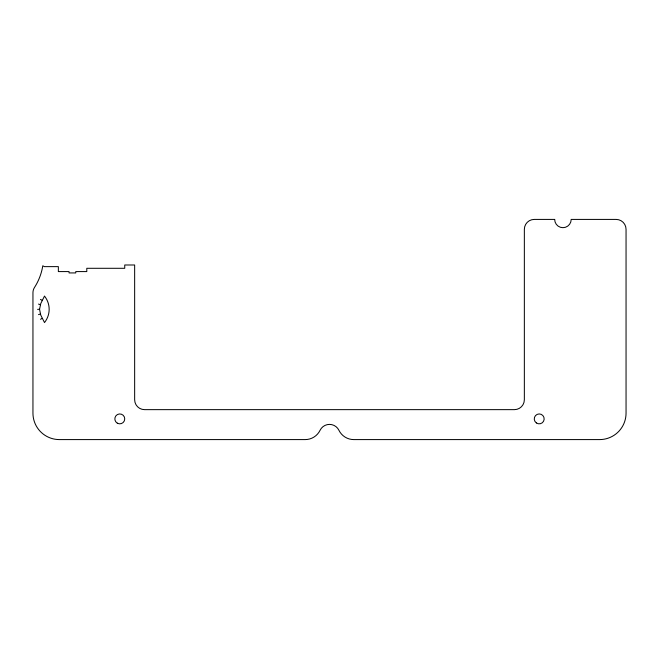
<?xml version="1.0" encoding="UTF-8"?>
<svg xmlns="http://www.w3.org/2000/svg" width="659" height="659" viewBox="0 0 659 659"><rect width="100%" height="100%" fill="white"/><g stroke="black" fill="none" stroke-linecap="round" stroke-linejoin="round"><path stroke-width="0.99" d="M39.548 309.318L40.767 303.519L44.507 296.064C50.71 303.947 50.71 314.681 44.507 322.572L40.767 315.117L39.548 309.318L37.588 309.359M40.496 319.277L42.242 318.388M38.51 314.631L40.38 314.022M38.486 304.087L40.356 304.689M40.454 299.433L42.209 300.315M554.672 219.414L534.26 219.414A9.91 9.91 0 0 0 524.35 229.324L524.35 399.733A9.91 9.91 0 0 1 514.44 409.643L144.56 409.643A9.91 9.91 0 0 1 134.65 399.733L134.65 264.992L124.74 264.992L124.74 268.295L86.79 268.295L86.79 271.582L75.769 271.582L75.769 272.925L69.055 272.925L69.055 271.582L58.354 271.582L58.354 266.631L44.351 266.631L42.786 265.791A56.921 56.921 0 0 1 34.515 287.439A9.91 9.91 0 0 0 32.95 292.794L32.95 413.16A26.418 26.418 0 0 0 59.368 439.586L305.224 439.586A16.516 16.516 0 0 0 320.068 430.294A10.486 10.486 0 0 1 338.932 430.294A16.516 16.516 0 0 0 353.776 439.586L599.632 439.586A26.418 26.418 0 0 0 626.05 413.16L626.05 229.324A9.91 9.91 0 0 0 616.14 219.414L571.188 219.414A8.254 8.254 0 0 1 562.926 227.676A8.254 8.254 0 0 1 554.672 219.414M536.36 422.938A4.951 4.951 0 0 0 544.145 419.33A4.951 4.951 0 0 0 537.134 414.396A4.951 4.951 0 0 0 536.36 422.938M117.31 423.177A4.951 4.951 0 0 0 124.74 418.885A4.951 4.951 0 0 0 117.31 414.602A4.951 4.951 0 0 0 117.31 423.177"/></g></svg>
